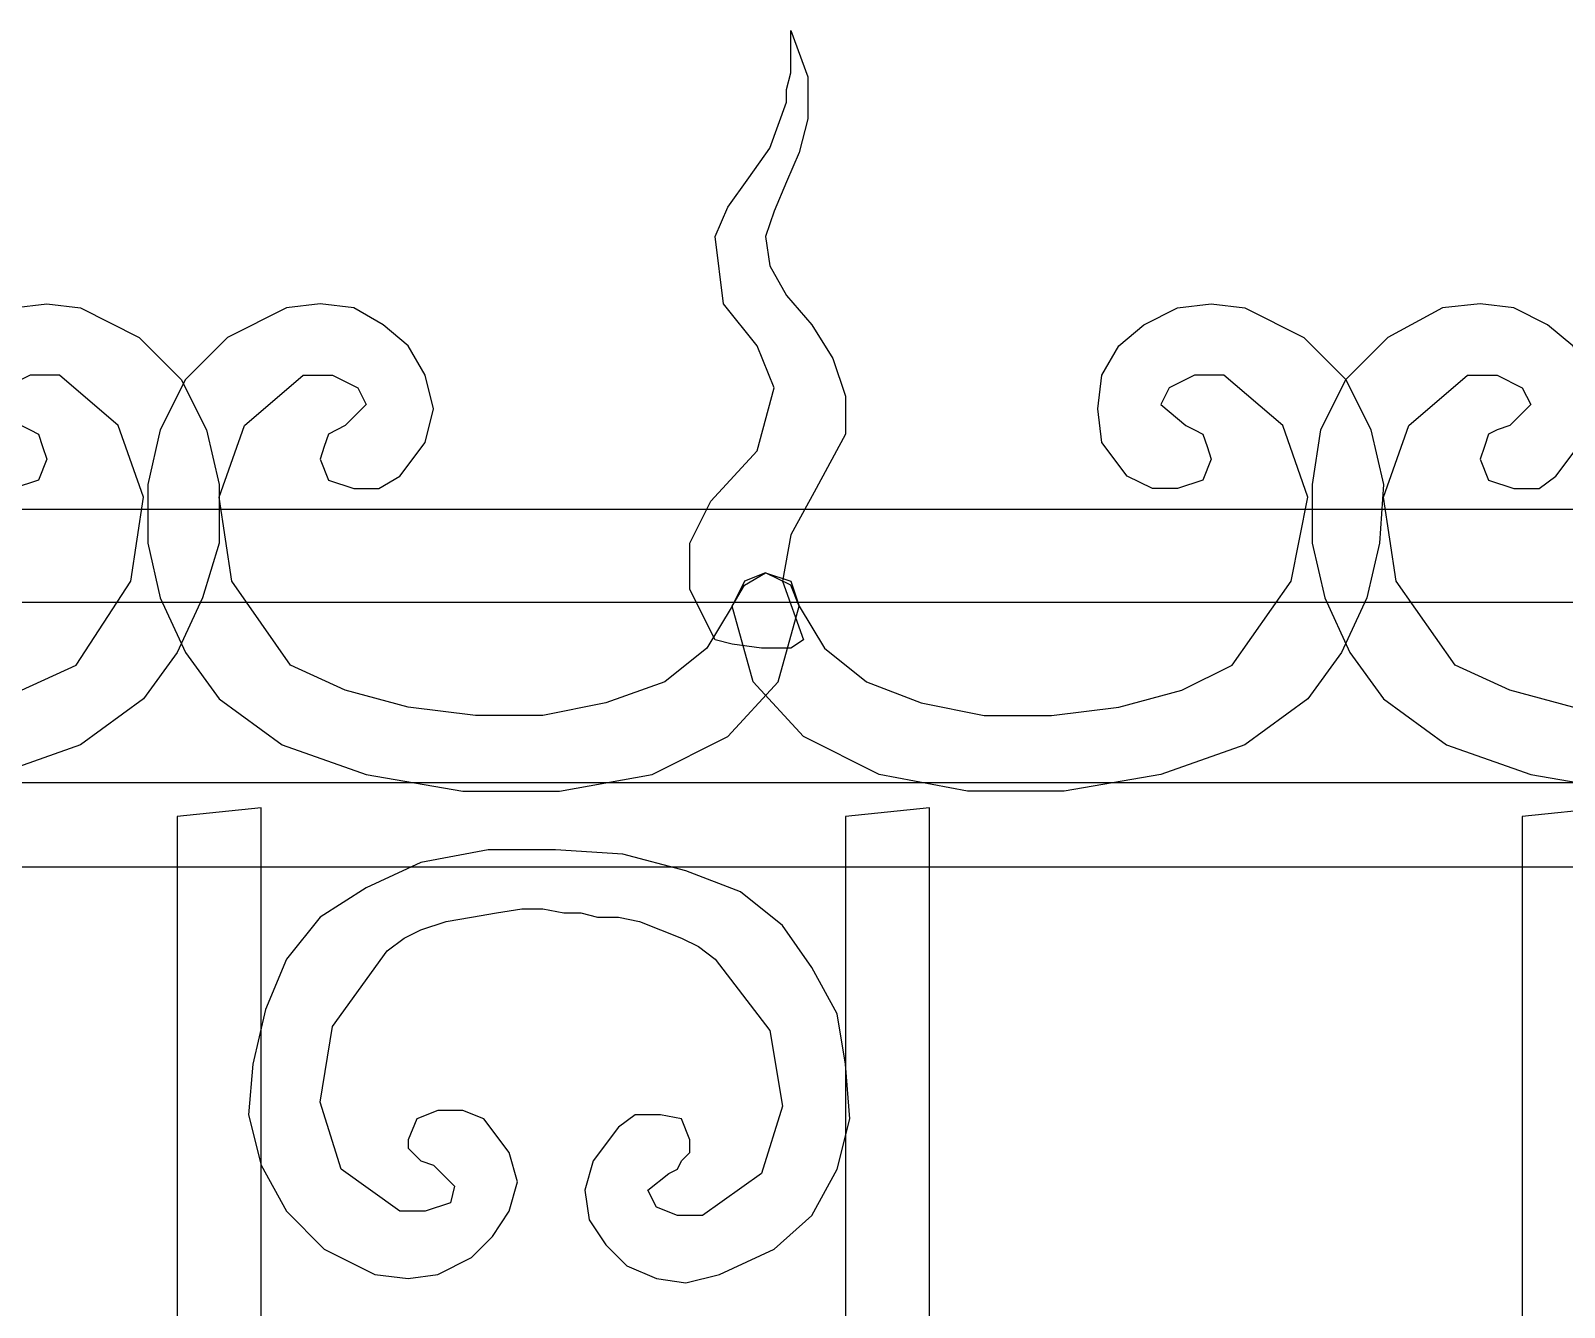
# Model space of a CAD drawing. Header units: centimetres. Extents: x -55 to 55, y -47 to 50.
# Drawn here: x -21.29 to 5.22, y 28.15 to 50.22 of the extents above; entities that cross this region are included whole.
import ezdxf

# ---------------------------------------------------------------- set-up
doc = ezdxf.new("R2010")
doc.units = ezdxf.units.CM
doc.header["$MEASUREMENT"] = 0
doc.layers.add('layer 1', color=7, linetype='Continuous')

msp = doc.modelspace()

# ---------------------------------------------------------------- linework, layer by layer
at = {"layer": 'layer 1', "color": 108}
for points, knots in [([(-7.20765, 43.25055), (-7.20765, 43.25055), (-7.20765, 43.9044), (-7.20765, 43.9044), (-7.20765, 43.9044), (-7.20765, 43.9044), (-7.4256, 44.55825), (-7.4256, 44.55825), (-7.4256, 44.55825), (-7.4256, 44.55825), (-7.78885, 45.13945), (-7.78885, 45.13945), (-7.78885, 45.13945), (-7.78885, 45.13945), (-8.22475, 45.648), (-8.22475, 45.648), (-8.22475, 45.648), (-8.22475, 45.648), (-8.51535, 46.15655), (-8.51535, 46.15655), (-8.51535, 46.15655), (-8.51535, 46.15655), (-8.588, 46.6651), (-8.588, 46.6651), (-8.588, 46.6651), (-8.588, 46.6651), (-8.4427, 47.101), (-8.4427, 47.101), (-8.4427, 47.101), (-8.4427, 47.101), (-8.22475, 47.60955), (-8.22475, 47.60955), (-8.22475, 47.60955), (-8.22475, 47.60955), (-8.0068, 48.1181), (-8.0068, 48.1181), (-8.0068, 48.1181), (-8.0068, 48.1181), (-7.8615, 48.6993), (-7.8615, 48.6993), (-7.8615, 48.6993), (-7.8615, 48.6993), (-7.8615, 49.4258), (-7.8615, 49.4258), (-7.8615, 49.4258), (-7.8615, 49.4258), (-8.1521, 50.22495), (-8.1521, 50.22495), (-8.1521, 50.22495), (-8.1521, 50.22495), (-8.1521, 49.8617), (-8.1521, 49.8617), (-8.1521, 49.8617), (-8.1521, 49.8617), (-8.1521, 49.49845), (-8.1521, 49.49845), (-8.1521, 49.49845), (-8.1521, 49.49845), (-8.22475, 49.20785), (-8.22475, 49.20785), (-8.22475, 49.20785), (-8.22475, 49.20785), (-8.22475, 48.9899), (-8.22475, 48.9899), (-8.22475, 48.9899), (-8.22475, 48.9899), (-8.51535, 48.19075), (-8.51535, 48.19075), (-8.51535, 48.19075), (-8.51535, 48.19075), (-8.8786, 47.6822), (-8.8786, 47.6822), (-8.8786, 47.6822), (-8.8786, 47.6822), (-9.24185, 47.17365), (-9.24185, 47.17365), (-9.24185, 47.17365), (-9.24185, 47.17365), (-9.4598, 46.6651), (-9.4598, 46.6651), (-9.4598, 46.6651), (-9.4598, 46.6651), (-9.3145, 45.5027), (-9.3145, 45.5027), (-9.3145, 45.5027), (-9.3145, 45.5027), (-8.7333, 44.7762), (-8.7333, 44.7762), (-8.7333, 44.7762), (-8.7333, 44.7762), (-8.4427, 44.0497), (-8.4427, 44.0497), (-8.4427, 44.0497), (-8.4427, 44.0497), (-8.7333, 42.95995), (-8.7333, 42.95995), (-8.7333, 42.95995), (-8.7333, 42.95995), (-9.53245, 42.08815), (-9.53245, 42.08815), (-9.53245, 42.08815), (-9.53245, 42.08815), (-9.8957, 41.36165), (-9.8957, 41.36165), (-9.8957, 41.36165), (-9.8957, 41.36165), (-9.8957, 40.5625), (-9.8957, 40.5625), (-9.8957, 40.5625), (-9.8957, 40.5625), (-9.4598, 39.6907), (-9.4598, 39.6907), (-9.4598, 39.6907), (-9.4598, 39.6907), (-9.1692, 39.61805), (-9.1692, 39.61805), (-9.1692, 39.61805), (-9.1692, 39.61805), (-8.66065, 39.5454), (-8.66065, 39.5454), (-8.66065, 39.5454), (-8.66065, 39.5454), (-8.1521, 39.5454), (-8.1521, 39.5454), (-8.1521, 39.5454), (-8.1521, 39.5454), (-7.93415, 39.6907), (-7.93415, 39.6907), (-7.93415, 39.6907), (-7.93415, 39.6907), (-8.2974, 40.7078), (-8.2974, 40.7078), (-8.2974, 40.7078), (-8.2974, 40.7078), (-8.1521, 41.50695), (-8.1521, 41.50695), (-8.1521, 41.50695), (-8.1521, 41.50695), (-7.7162, 42.3061), (-7.7162, 42.3061), (-7.7162, 42.3061), (-7.7162, 42.3061), (-7.20765, 43.25055), (-7.20765, 43.25055)], [0, 0, 0, 0, 0.02777778, 0.02777778, 0.02777778, 0.02777778, 0.05555556, 0.05555556, 0.05555556, 0.05555556, 0.08333333, 0.08333333, 0.08333333, 0.08333333, 0.11111111, 0.11111111, 0.11111111, 0.11111111, 0.13888889, 0.13888889, 0.13888889, 0.13888889, 0.16666667, 0.16666667, 0.16666667, 0.16666667, 0.19444444, 0.19444444, 0.19444444, 0.19444444, 0.22222222, 0.22222222, 0.22222222, 0.22222222, 0.25, 0.25, 0.25, 0.25, 0.27777778, 0.27777778, 0.27777778, 0.27777778, 0.30555556, 0.30555556, 0.30555556, 0.30555556, 0.33333333, 0.33333333, 0.33333333, 0.33333333, 0.36111111, 0.36111111, 0.36111111, 0.36111111, 0.38888889, 0.38888889, 0.38888889, 0.38888889, 0.41666667, 0.41666667, 0.41666667, 0.41666667, 0.44444444, 0.44444444, 0.44444444, 0.44444444, 0.47222222, 0.47222222, 0.47222222, 0.47222222, 0.5, 0.5, 0.5, 0.5, 0.52777778, 0.52777778, 0.52777778, 0.52777778, 0.55555556, 0.55555556, 0.55555556, 0.55555556, 0.58333333, 0.58333333, 0.58333333, 0.58333333, 0.61111111, 0.61111111, 0.61111111, 0.61111111, 0.63888889, 0.63888889, 0.63888889, 0.63888889, 0.66666667, 0.66666667, 0.66666667, 0.66666667, 0.69444444, 0.69444444, 0.69444444, 0.69444444, 0.72222222, 0.72222222, 0.72222222, 0.72222222, 0.75, 0.75, 0.75, 0.75, 0.77777778, 0.77777778, 0.77777778, 0.77777778, 0.80555556, 0.80555556, 0.80555556, 0.80555556, 0.83333333, 0.83333333, 0.83333333, 0.83333333, 0.86111111, 0.86111111, 0.86111111, 0.86111111, 0.88888889, 0.88888889, 0.88888889, 0.88888889, 0.91666667, 0.91666667, 0.91666667, 0.91666667, 0.94444444, 0.94444444, 0.94444444, 0.94444444, 0.97222222, 0.97222222, 0.97222222, 0.97222222, 1, 1, 1, 1]), ([(-21.44705, 43.39585), (-21.44705, 43.39585), (-21.88295, 43.7591), (-21.88295, 43.7591), (-21.88295, 43.7591), (-21.88295, 43.7591), (-21.73765, 44.0497), (-21.73765, 44.0497), (-21.73765, 44.0497), (-21.73765, 44.0497), (-21.30175, 44.26765), (-21.30175, 44.26765), (-21.30175, 44.26765), (-21.30175, 44.26765), (-20.7932, 44.26765), (-20.7932, 44.26765), (-20.7932, 44.26765), (-20.7932, 44.26765), (-19.7761, 43.39585), (-19.7761, 43.39585), (-19.7761, 43.39585), (-19.7761, 43.39585), (-19.3402, 42.1608), (-19.3402, 42.1608), (-19.3402, 42.1608), (-19.3402, 42.1608), (-19.55815, 40.7078), (-19.55815, 40.7078), (-19.55815, 40.7078), (-19.55815, 40.7078), (-20.5026, 39.2548), (-20.5026, 39.2548), (-20.5026, 39.2548), (-20.5026, 39.2548), (-21.44705, 38.8189), (-21.44705, 38.8189), (-21.44705, 38.8189), (-21.44705, 38.8189), (-22.46415, 38.5283), (-22.46415, 38.5283), (-22.46415, 38.5283), (-22.46415, 38.5283), (-23.62655, 38.383), (-23.62655, 38.383), (-23.62655, 38.383), (-23.62655, 38.383), (-24.78895, 38.383), (-24.78895, 38.383), (-24.78895, 38.383), (-24.78895, 38.383), (-25.8787, 38.60095), (-25.8787, 38.60095), (-25.8787, 38.60095), (-25.8787, 38.60095), (-26.82315, 38.9642), (-26.82315, 38.9642), (-26.82315, 38.9642), (-26.82315, 38.9642), (-27.54965, 39.5454), (-27.54965, 39.5454), (-27.54965, 39.5454), (-27.54965, 39.5454), (-27.98555, 40.2719), (-27.98555, 40.2719), (-27.98555, 40.2719), (-27.98555, 40.2719), (-28.2035, 40.7078), (-28.2035, 40.7078), (-28.2035, 40.7078), (-28.2035, 40.7078), (-28.56675, 40.8531), (-28.56675, 40.8531), (-28.56675, 40.8531), (-28.56675, 40.8531), (-29.00265, 40.63515), (-29.00265, 40.63515), (-29.00265, 40.63515), (-29.00265, 40.63515), (-29.2206, 40.2719), (-29.2206, 40.2719), (-29.2206, 40.2719), (-29.2206, 40.2719), (-28.85735, 38.9642), (-28.85735, 38.9642), (-28.85735, 38.9642), (-28.85735, 38.9642), (-27.98555, 38.01975), (-27.98555, 38.01975), (-27.98555, 38.01975), (-27.98555, 38.01975), (-26.67785, 37.3659), (-26.67785, 37.3659), (-26.67785, 37.3659), (-26.67785, 37.3659), (-25.1522, 37.0753), (-25.1522, 37.0753), (-25.1522, 37.0753), (-25.1522, 37.0753), (-23.48125, 37.0753), (-23.48125, 37.0753), (-23.48125, 37.0753), (-23.48125, 37.0753), (-21.88295, 37.3659), (-21.88295, 37.3659), (-21.88295, 37.3659), (-21.88295, 37.3659), (-20.42995, 37.87445), (-20.42995, 37.87445), (-20.42995, 37.87445), (-20.42995, 37.87445), (-19.3402, 38.6736), (-19.3402, 38.6736), (-19.3402, 38.6736), (-19.3402, 38.6736), (-18.759, 39.47275), (-18.759, 39.47275), (-18.759, 39.47275), (-18.759, 39.47275), (-18.3231, 40.4172), (-18.3231, 40.4172), (-18.3231, 40.4172), (-18.3231, 40.4172), (-18.0325, 41.36165), (-18.0325, 41.36165), (-18.0325, 41.36165), (-18.0325, 41.36165), (-18.0325, 42.37875), (-18.0325, 42.37875), (-18.0325, 42.37875), (-18.0325, 42.37875), (-18.25045, 43.3232), (-18.25045, 43.3232), (-18.25045, 43.3232), (-18.25045, 43.3232), (-18.68635, 44.195), (-18.68635, 44.195), (-18.68635, 44.195), (-18.68635, 44.195), (-19.41285, 44.9215), (-19.41285, 44.9215), (-19.41285, 44.9215), (-19.41285, 44.9215), (-20.42995, 45.43005), (-20.42995, 45.43005), (-20.42995, 45.43005), (-20.42995, 45.43005), (-21.01115, 45.5027), (-21.01115, 45.5027), (-21.01115, 45.5027), (-21.01115, 45.5027), (-21.59235, 45.43005), (-21.59235, 45.43005), (-21.59235, 45.43005), (-21.59235, 45.43005), (-22.17355, 45.13945), (-22.17355, 45.13945), (-22.17355, 45.13945), (-22.17355, 45.13945), (-22.60945, 44.7762), (-22.60945, 44.7762), (-22.60945, 44.7762), (-22.60945, 44.7762), (-22.90005, 44.26765), (-22.90005, 44.26765), (-22.90005, 44.26765), (-22.90005, 44.26765), (-22.9727, 43.68645), (-22.9727, 43.68645), (-22.9727, 43.68645), (-22.9727, 43.68645), (-22.8274, 43.10525), (-22.8274, 43.10525), (-22.8274, 43.10525), (-22.8274, 43.10525), (-22.3915, 42.52405), (-22.3915, 42.52405), (-22.3915, 42.52405), (-22.3915, 42.52405), (-22.02825, 42.3061), (-22.02825, 42.3061), (-22.02825, 42.3061), (-22.02825, 42.3061), (-21.59235, 42.3061), (-21.59235, 42.3061), (-21.59235, 42.3061), (-21.59235, 42.3061), (-21.15645, 42.4514), (-21.15645, 42.4514), (-21.15645, 42.4514), (-21.15645, 42.4514), (-21.01115, 42.81465), (-21.01115, 42.81465), (-21.01115, 42.81465), (-21.01115, 42.81465), (-21.0838, 43.0326), (-21.0838, 43.0326), (-21.0838, 43.0326), (-21.0838, 43.0326), (-21.15645, 43.25055), (-21.15645, 43.25055), (-21.15645, 43.25055), (-21.15645, 43.25055), (-21.30175, 43.3232), (-21.30175, 43.3232), (-21.30175, 43.3232), (-21.30175, 43.3232), (-21.44705, 43.39585), (-21.44705, 43.39585)], [0, 0, 0, 0, 0.01923077, 0.01923077, 0.01923077, 0.01923077, 0.03846154, 0.03846154, 0.03846154, 0.03846154, 0.05769231, 0.05769231, 0.05769231, 0.05769231, 0.07692308, 0.07692308, 0.07692308, 0.07692308, 0.09615385, 0.09615385, 0.09615385, 0.09615385, 0.11538462, 0.11538462, 0.11538462, 0.11538462, 0.13461538, 0.13461538, 0.13461538, 0.13461538, 0.15384615, 0.15384615, 0.15384615, 0.15384615, 0.17307692, 0.17307692, 0.17307692, 0.17307692, 0.19230769, 0.19230769, 0.19230769, 0.19230769, 0.21153846, 0.21153846, 0.21153846, 0.21153846, 0.23076923, 0.23076923, 0.23076923, 0.23076923, 0.25, 0.25, 0.25, 0.25, 0.26923077, 0.26923077, 0.26923077, 0.26923077, 0.28846154, 0.28846154, 0.28846154, 0.28846154, 0.30769231, 0.30769231, 0.30769231, 0.30769231, 0.32692308, 0.32692308, 0.32692308, 0.32692308, 0.34615385, 0.34615385, 0.34615385, 0.34615385, 0.36538462, 0.36538462, 0.36538462, 0.36538462, 0.38461538, 0.38461538, 0.38461538, 0.38461538, 0.40384615, 0.40384615, 0.40384615, 0.40384615, 0.42307692, 0.42307692, 0.42307692, 0.42307692, 0.44230769, 0.44230769, 0.44230769, 0.44230769, 0.46153846, 0.46153846, 0.46153846, 0.46153846, 0.48076923, 0.48076923, 0.48076923, 0.48076923, 0.5, 0.5, 0.5, 0.5, 0.51923077, 0.51923077, 0.51923077, 0.51923077, 0.53846154, 0.53846154, 0.53846154, 0.53846154, 0.55769231, 0.55769231, 0.55769231, 0.55769231, 0.57692308, 0.57692308, 0.57692308, 0.57692308, 0.59615385, 0.59615385, 0.59615385, 0.59615385, 0.61538462, 0.61538462, 0.61538462, 0.61538462, 0.63461538, 0.63461538, 0.63461538, 0.63461538, 0.65384615, 0.65384615, 0.65384615, 0.65384615, 0.67307692, 0.67307692, 0.67307692, 0.67307692, 0.69230769, 0.69230769, 0.69230769, 0.69230769, 0.71153846, 0.71153846, 0.71153846, 0.71153846, 0.73076923, 0.73076923, 0.73076923, 0.73076923, 0.75, 0.75, 0.75, 0.75, 0.76923077, 0.76923077, 0.76923077, 0.76923077, 0.78846154, 0.78846154, 0.78846154, 0.78846154, 0.80769231, 0.80769231, 0.80769231, 0.80769231, 0.82692308, 0.82692308, 0.82692308, 0.82692308, 0.84615385, 0.84615385, 0.84615385, 0.84615385, 0.86538462, 0.86538462, 0.86538462, 0.86538462, 0.88461538, 0.88461538, 0.88461538, 0.88461538, 0.90384615, 0.90384615, 0.90384615, 0.90384615, 0.92307692, 0.92307692, 0.92307692, 0.92307692, 0.94230769, 0.94230769, 0.94230769, 0.94230769, 0.96153846, 0.96153846, 0.96153846, 0.96153846, 0.98076923, 0.98076923, 0.98076923, 0.98076923, 1, 1, 1, 1]), ([(-15.853, 43.39585), (-15.853, 43.39585), (-15.48975, 43.7591), (-15.48975, 43.7591), (-15.48975, 43.7591), (-15.48975, 43.7591), (-15.63505, 44.0497), (-15.63505, 44.0497), (-15.63505, 44.0497), (-15.63505, 44.0497), (-16.07095, 44.26765), (-16.07095, 44.26765), (-16.07095, 44.26765), (-16.07095, 44.26765), (-16.5795, 44.26765), (-16.5795, 44.26765), (-16.5795, 44.26765), (-16.5795, 44.26765), (-17.5966, 43.39585), (-17.5966, 43.39585), (-17.5966, 43.39585), (-17.5966, 43.39585), (-18.0325, 42.1608), (-18.0325, 42.1608), (-18.0325, 42.1608), (-18.0325, 42.1608), (-17.81455, 40.7078), (-17.81455, 40.7078), (-17.81455, 40.7078), (-17.81455, 40.7078), (-16.79745, 39.2548), (-16.79745, 39.2548), (-16.79745, 39.2548), (-16.79745, 39.2548), (-15.853, 38.8189), (-15.853, 38.8189), (-15.853, 38.8189), (-15.853, 38.8189), (-14.76325, 38.5283), (-14.76325, 38.5283), (-14.76325, 38.5283), (-14.76325, 38.5283), (-13.60085, 38.383), (-13.60085, 38.383), (-13.60085, 38.383), (-13.60085, 38.383), (-12.43845, 38.383), (-12.43845, 38.383), (-12.43845, 38.383), (-12.43845, 38.383), (-11.3487, 38.60095), (-11.3487, 38.60095), (-11.3487, 38.60095), (-11.3487, 38.60095), (-10.3316, 38.9642), (-10.3316, 38.9642), (-10.3316, 38.9642), (-10.3316, 38.9642), (-9.6051, 39.5454), (-9.6051, 39.5454), (-9.6051, 39.5454), (-9.6051, 39.5454), (-9.1692, 40.2719), (-9.1692, 40.2719), (-9.1692, 40.2719), (-9.1692, 40.2719), (-8.95125, 40.7078), (-8.95125, 40.7078), (-8.95125, 40.7078), (-8.95125, 40.7078), (-8.588, 40.8531), (-8.588, 40.8531), (-8.588, 40.8531), (-8.588, 40.8531), (-8.1521, 40.63515), (-8.1521, 40.63515), (-8.1521, 40.63515), (-8.1521, 40.63515), (-8.0068, 40.2719), (-8.0068, 40.2719), (-8.0068, 40.2719), (-8.0068, 40.2719), (-8.37005, 38.9642), (-8.37005, 38.9642), (-8.37005, 38.9642), (-8.37005, 38.9642), (-9.24185, 38.01975), (-9.24185, 38.01975), (-9.24185, 38.01975), (-9.24185, 38.01975), (-10.54955, 37.3659), (-10.54955, 37.3659), (-10.54955, 37.3659), (-10.54955, 37.3659), (-12.14785, 37.0753), (-12.14785, 37.0753), (-12.14785, 37.0753), (-12.14785, 37.0753), (-13.8188, 37.0753), (-13.8188, 37.0753), (-13.8188, 37.0753), (-13.8188, 37.0753), (-15.48975, 37.3659), (-15.48975, 37.3659), (-15.48975, 37.3659), (-15.48975, 37.3659), (-16.94275, 37.87445), (-16.94275, 37.87445), (-16.94275, 37.87445), (-16.94275, 37.87445), (-18.0325, 38.6736), (-18.0325, 38.6736), (-18.0325, 38.6736), (-18.0325, 38.6736), (-18.6137, 39.47275), (-18.6137, 39.47275), (-18.6137, 39.47275), (-18.6137, 39.47275), (-19.0496, 40.4172), (-19.0496, 40.4172), (-19.0496, 40.4172), (-19.0496, 40.4172), (-19.26755, 41.36165), (-19.26755, 41.36165), (-19.26755, 41.36165), (-19.26755, 41.36165), (-19.26755, 42.37875), (-19.26755, 42.37875), (-19.26755, 42.37875), (-19.26755, 42.37875), (-19.0496, 43.3232), (-19.0496, 43.3232), (-19.0496, 43.3232), (-19.0496, 43.3232), (-18.6137, 44.195), (-18.6137, 44.195), (-18.6137, 44.195), (-18.6137, 44.195), (-17.8872, 44.9215), (-17.8872, 44.9215), (-17.8872, 44.9215), (-17.8872, 44.9215), (-16.8701, 45.43005), (-16.8701, 45.43005), (-16.8701, 45.43005), (-16.8701, 45.43005), (-16.2889, 45.5027), (-16.2889, 45.5027), (-16.2889, 45.5027), (-16.2889, 45.5027), (-15.7077, 45.43005), (-15.7077, 45.43005), (-15.7077, 45.43005), (-15.7077, 45.43005), (-15.19915, 45.13945), (-15.19915, 45.13945), (-15.19915, 45.13945), (-15.19915, 45.13945), (-14.76325, 44.7762), (-14.76325, 44.7762), (-14.76325, 44.7762), (-14.76325, 44.7762), (-14.47265, 44.26765), (-14.47265, 44.26765), (-14.47265, 44.26765), (-14.47265, 44.26765), (-14.32735, 43.68645), (-14.32735, 43.68645), (-14.32735, 43.68645), (-14.32735, 43.68645), (-14.47265, 43.10525), (-14.47265, 43.10525), (-14.47265, 43.10525), (-14.47265, 43.10525), (-14.90855, 42.52405), (-14.90855, 42.52405), (-14.90855, 42.52405), (-14.90855, 42.52405), (-15.2718, 42.3061), (-15.2718, 42.3061), (-15.2718, 42.3061), (-15.2718, 42.3061), (-15.7077, 42.3061), (-15.7077, 42.3061), (-15.7077, 42.3061), (-15.7077, 42.3061), (-16.1436, 42.4514), (-16.1436, 42.4514), (-16.1436, 42.4514), (-16.1436, 42.4514), (-16.2889, 42.81465), (-16.2889, 42.81465), (-16.2889, 42.81465), (-16.2889, 42.81465), (-16.21625, 43.0326), (-16.21625, 43.0326), (-16.21625, 43.0326), (-16.21625, 43.0326), (-16.1436, 43.25055), (-16.1436, 43.25055), (-16.1436, 43.25055), (-16.1436, 43.25055), (-15.9983, 43.3232), (-15.9983, 43.3232), (-15.9983, 43.3232), (-15.9983, 43.3232), (-15.853, 43.39585), (-15.853, 43.39585)], [0, 0, 0, 0, 0.01923077, 0.01923077, 0.01923077, 0.01923077, 0.03846154, 0.03846154, 0.03846154, 0.03846154, 0.05769231, 0.05769231, 0.05769231, 0.05769231, 0.07692308, 0.07692308, 0.07692308, 0.07692308, 0.09615385, 0.09615385, 0.09615385, 0.09615385, 0.11538462, 0.11538462, 0.11538462, 0.11538462, 0.13461538, 0.13461538, 0.13461538, 0.13461538, 0.15384615, 0.15384615, 0.15384615, 0.15384615, 0.17307692, 0.17307692, 0.17307692, 0.17307692, 0.19230769, 0.19230769, 0.19230769, 0.19230769, 0.21153846, 0.21153846, 0.21153846, 0.21153846, 0.23076923, 0.23076923, 0.23076923, 0.23076923, 0.25, 0.25, 0.25, 0.25, 0.26923077, 0.26923077, 0.26923077, 0.26923077, 0.28846154, 0.28846154, 0.28846154, 0.28846154, 0.30769231, 0.30769231, 0.30769231, 0.30769231, 0.32692308, 0.32692308, 0.32692308, 0.32692308, 0.34615385, 0.34615385, 0.34615385, 0.34615385, 0.36538462, 0.36538462, 0.36538462, 0.36538462, 0.38461538, 0.38461538, 0.38461538, 0.38461538, 0.40384615, 0.40384615, 0.40384615, 0.40384615, 0.42307692, 0.42307692, 0.42307692, 0.42307692, 0.44230769, 0.44230769, 0.44230769, 0.44230769, 0.46153846, 0.46153846, 0.46153846, 0.46153846, 0.48076923, 0.48076923, 0.48076923, 0.48076923, 0.5, 0.5, 0.5, 0.5, 0.51923077, 0.51923077, 0.51923077, 0.51923077, 0.53846154, 0.53846154, 0.53846154, 0.53846154, 0.55769231, 0.55769231, 0.55769231, 0.55769231, 0.57692308, 0.57692308, 0.57692308, 0.57692308, 0.59615385, 0.59615385, 0.59615385, 0.59615385, 0.61538462, 0.61538462, 0.61538462, 0.61538462, 0.63461538, 0.63461538, 0.63461538, 0.63461538, 0.65384615, 0.65384615, 0.65384615, 0.65384615, 0.67307692, 0.67307692, 0.67307692, 0.67307692, 0.69230769, 0.69230769, 0.69230769, 0.69230769, 0.71153846, 0.71153846, 0.71153846, 0.71153846, 0.73076923, 0.73076923, 0.73076923, 0.73076923, 0.75, 0.75, 0.75, 0.75, 0.76923077, 0.76923077, 0.76923077, 0.76923077, 0.78846154, 0.78846154, 0.78846154, 0.78846154, 0.80769231, 0.80769231, 0.80769231, 0.80769231, 0.82692308, 0.82692308, 0.82692308, 0.82692308, 0.84615385, 0.84615385, 0.84615385, 0.84615385, 0.86538462, 0.86538462, 0.86538462, 0.86538462, 0.88461538, 0.88461538, 0.88461538, 0.88461538, 0.90384615, 0.90384615, 0.90384615, 0.90384615, 0.92307692, 0.92307692, 0.92307692, 0.92307692, 0.94230769, 0.94230769, 0.94230769, 0.94230769, 0.96153846, 0.96153846, 0.96153846, 0.96153846, 0.98076923, 0.98076923, 0.98076923, 0.98076923, 1, 1, 1, 1]), ([(-1.32299, 43.39585), (-1.32299, 43.39585), (-1.75889, 43.7591), (-1.75889, 43.7591), (-1.75889, 43.7591), (-1.75889, 43.7591), (-1.61359, 44.0497), (-1.61359, 44.0497), (-1.61359, 44.0497), (-1.61359, 44.0497), (-1.17769, 44.26765), (-1.17769, 44.26765), (-1.17769, 44.26765), (-1.17769, 44.26765), (-0.66914, 44.26765), (-0.66914, 44.26765), (-0.66914, 44.26765), (-0.66914, 44.26765), (0.34796, 43.39585), (0.34796, 43.39585), (0.34796, 43.39585), (0.34796, 43.39585), (0.78386, 42.1608), (0.78386, 42.1608), (0.78386, 42.1608), (0.78386, 42.1608), (0.49326, 40.7078), (0.49326, 40.7078), (0.49326, 40.7078), (0.49326, 40.7078), (-0.52384, 39.2548), (-0.52384, 39.2548), (-0.52384, 39.2548), (-0.52384, 39.2548), (-1.39564, 38.8189), (-1.39564, 38.8189), (-1.39564, 38.8189), (-1.39564, 38.8189), (-2.48539, 38.5283), (-2.48539, 38.5283), (-2.48539, 38.5283), (-2.48539, 38.5283), (-3.64779, 38.383), (-3.64779, 38.383), (-3.64779, 38.383), (-3.64779, 38.383), (-4.81019, 38.383), (-4.81019, 38.383), (-4.81019, 38.383), (-4.81019, 38.383), (-5.89994, 38.60095), (-5.89994, 38.60095), (-5.89994, 38.60095), (-5.89994, 38.60095), (-6.8444, 38.9642), (-6.8444, 38.9642), (-6.8444, 38.9642), (-6.8444, 38.9642), (-7.5709, 39.5454), (-7.5709, 39.5454), (-7.5709, 39.5454), (-7.5709, 39.5454), (-8.0068, 40.2719), (-8.0068, 40.2719), (-8.0068, 40.2719), (-8.0068, 40.2719), (-8.1521, 40.7078), (-8.1521, 40.7078), (-8.1521, 40.7078), (-8.1521, 40.7078), (-8.588, 40.8531), (-8.588, 40.8531), (-8.588, 40.8531), (-8.588, 40.8531), (-8.95125, 40.63515), (-8.95125, 40.63515), (-8.95125, 40.63515), (-8.95125, 40.63515), (-9.1692, 40.2719), (-9.1692, 40.2719), (-9.1692, 40.2719), (-9.1692, 40.2719), (-8.80595, 38.9642), (-8.80595, 38.9642), (-8.80595, 38.9642), (-8.80595, 38.9642), (-7.93415, 38.01975), (-7.93415, 38.01975), (-7.93415, 38.01975), (-7.93415, 38.01975), (-6.62644, 37.3659), (-6.62644, 37.3659), (-6.62644, 37.3659), (-6.62644, 37.3659), (-5.10079, 37.0753), (-5.10079, 37.0753), (-5.10079, 37.0753), (-5.10079, 37.0753), (-3.42984, 37.0753), (-3.42984, 37.0753), (-3.42984, 37.0753), (-3.42984, 37.0753), (-1.75889, 37.3659), (-1.75889, 37.3659), (-1.75889, 37.3659), (-1.75889, 37.3659), (-0.30589, 37.87445), (-0.30589, 37.87445), (-0.30589, 37.87445), (-0.30589, 37.87445), (0.78386, 38.6736), (0.78386, 38.6736), (0.78386, 38.6736), (0.78386, 38.6736), (1.36506, 39.47275), (1.36506, 39.47275), (1.36506, 39.47275), (1.36506, 39.47275), (1.80096, 40.4172), (1.80096, 40.4172), (1.80096, 40.4172), (1.80096, 40.4172), (2.01891, 41.36165), (2.01891, 41.36165), (2.01891, 41.36165), (2.01891, 41.36165), (2.09156, 42.37875), (2.09156, 42.37875), (2.09156, 42.37875), (2.09156, 42.37875), (1.87361, 43.3232), (1.87361, 43.3232), (1.87361, 43.3232), (1.87361, 43.3232), (1.43771, 44.195), (1.43771, 44.195), (1.43771, 44.195), (1.43771, 44.195), (0.71121, 44.9215), (0.71121, 44.9215), (0.71121, 44.9215), (0.71121, 44.9215), (-0.30589, 45.43005), (-0.30589, 45.43005), (-0.30589, 45.43005), (-0.30589, 45.43005), (-0.88709, 45.5027), (-0.88709, 45.5027), (-0.88709, 45.5027), (-0.88709, 45.5027), (-1.46829, 45.43005), (-1.46829, 45.43005), (-1.46829, 45.43005), (-1.46829, 45.43005), (-2.04949, 45.13945), (-2.04949, 45.13945), (-2.04949, 45.13945), (-2.04949, 45.13945), (-2.48539, 44.7762), (-2.48539, 44.7762), (-2.48539, 44.7762), (-2.48539, 44.7762), (-2.77599, 44.26765), (-2.77599, 44.26765), (-2.77599, 44.26765), (-2.77599, 44.26765), (-2.84864, 43.68645), (-2.84864, 43.68645), (-2.84864, 43.68645), (-2.84864, 43.68645), (-2.77599, 43.10525), (-2.77599, 43.10525), (-2.77599, 43.10525), (-2.77599, 43.10525), (-2.34009, 42.52405), (-2.34009, 42.52405), (-2.34009, 42.52405), (-2.34009, 42.52405), (-1.90419, 42.3061), (-1.90419, 42.3061), (-1.90419, 42.3061), (-1.90419, 42.3061), (-1.46829, 42.3061), (-1.46829, 42.3061), (-1.46829, 42.3061), (-1.46829, 42.3061), (-1.03239, 42.4514), (-1.03239, 42.4514), (-1.03239, 42.4514), (-1.03239, 42.4514), (-0.88709, 42.81465), (-0.88709, 42.81465), (-0.88709, 42.81465), (-0.88709, 42.81465), (-0.95974, 43.0326), (-0.95974, 43.0326), (-0.95974, 43.0326), (-0.95974, 43.0326), (-1.03239, 43.25055), (-1.03239, 43.25055), (-1.03239, 43.25055), (-1.03239, 43.25055), (-1.17769, 43.3232), (-1.17769, 43.3232), (-1.17769, 43.3232), (-1.17769, 43.3232), (-1.32299, 43.39585), (-1.32299, 43.39585)], [0, 0, 0, 0, 0.01923077, 0.01923077, 0.01923077, 0.01923077, 0.03846154, 0.03846154, 0.03846154, 0.03846154, 0.05769231, 0.05769231, 0.05769231, 0.05769231, 0.07692308, 0.07692308, 0.07692308, 0.07692308, 0.09615385, 0.09615385, 0.09615385, 0.09615385, 0.11538462, 0.11538462, 0.11538462, 0.11538462, 0.13461538, 0.13461538, 0.13461538, 0.13461538, 0.15384615, 0.15384615, 0.15384615, 0.15384615, 0.17307692, 0.17307692, 0.17307692, 0.17307692, 0.19230769, 0.19230769, 0.19230769, 0.19230769, 0.21153846, 0.21153846, 0.21153846, 0.21153846, 0.23076923, 0.23076923, 0.23076923, 0.23076923, 0.25, 0.25, 0.25, 0.25, 0.26923077, 0.26923077, 0.26923077, 0.26923077, 0.28846154, 0.28846154, 0.28846154, 0.28846154, 0.30769231, 0.30769231, 0.30769231, 0.30769231, 0.32692308, 0.32692308, 0.32692308, 0.32692308, 0.34615385, 0.34615385, 0.34615385, 0.34615385, 0.36538462, 0.36538462, 0.36538462, 0.36538462, 0.38461538, 0.38461538, 0.38461538, 0.38461538, 0.40384615, 0.40384615, 0.40384615, 0.40384615, 0.42307692, 0.42307692, 0.42307692, 0.42307692, 0.44230769, 0.44230769, 0.44230769, 0.44230769, 0.46153846, 0.46153846, 0.46153846, 0.46153846, 0.48076923, 0.48076923, 0.48076923, 0.48076923, 0.5, 0.5, 0.5, 0.5, 0.51923077, 0.51923077, 0.51923077, 0.51923077, 0.53846154, 0.53846154, 0.53846154, 0.53846154, 0.55769231, 0.55769231, 0.55769231, 0.55769231, 0.57692308, 0.57692308, 0.57692308, 0.57692308, 0.59615385, 0.59615385, 0.59615385, 0.59615385, 0.61538462, 0.61538462, 0.61538462, 0.61538462, 0.63461538, 0.63461538, 0.63461538, 0.63461538, 0.65384615, 0.65384615, 0.65384615, 0.65384615, 0.67307692, 0.67307692, 0.67307692, 0.67307692, 0.69230769, 0.69230769, 0.69230769, 0.69230769, 0.71153846, 0.71153846, 0.71153846, 0.71153846, 0.73076923, 0.73076923, 0.73076923, 0.73076923, 0.75, 0.75, 0.75, 0.75, 0.76923077, 0.76923077, 0.76923077, 0.76923077, 0.78846154, 0.78846154, 0.78846154, 0.78846154, 0.80769231, 0.80769231, 0.80769231, 0.80769231, 0.82692308, 0.82692308, 0.82692308, 0.82692308, 0.84615385, 0.84615385, 0.84615385, 0.84615385, 0.86538462, 0.86538462, 0.86538462, 0.86538462, 0.88461538, 0.88461538, 0.88461538, 0.88461538, 0.90384615, 0.90384615, 0.90384615, 0.90384615, 0.92307692, 0.92307692, 0.92307692, 0.92307692, 0.94230769, 0.94230769, 0.94230769, 0.94230769, 0.96153846, 0.96153846, 0.96153846, 0.96153846, 0.98076923, 0.98076923, 0.98076923, 0.98076923, 1, 1, 1, 1]), ([(4.27106, 43.39585), (4.27106, 43.39585), (4.63431, 43.7591), (4.63431, 43.7591), (4.63431, 43.7591), (4.63431, 43.7591), (4.48901, 44.0497), (4.48901, 44.0497), (4.48901, 44.0497), (4.48901, 44.0497), (4.05311, 44.26765), (4.05311, 44.26765), (4.05311, 44.26765), (4.05311, 44.26765), (3.54456, 44.26765), (3.54456, 44.26765), (3.54456, 44.26765), (3.54456, 44.26765), (2.52746, 43.39585), (2.52746, 43.39585), (2.52746, 43.39585), (2.52746, 43.39585), (2.09156, 42.1608), (2.09156, 42.1608), (2.09156, 42.1608), (2.09156, 42.1608), (2.30951, 40.7078), (2.30951, 40.7078), (2.30951, 40.7078), (2.30951, 40.7078), (3.32661, 39.2548), (3.32661, 39.2548), (3.32661, 39.2548), (3.32661, 39.2548), (4.27106, 38.8189), (4.27106, 38.8189), (4.27106, 38.8189), (4.27106, 38.8189), (5.36081, 38.5283), (5.36081, 38.5283), (5.36081, 38.5283), (5.36081, 38.5283), (6.52321, 38.383), (6.52321, 38.383), (6.52321, 38.383), (6.52321, 38.383), (7.68561, 38.383), (7.68561, 38.383), (7.68561, 38.383), (7.68561, 38.383), (8.77536, 38.60095), (8.77536, 38.60095), (8.77536, 38.60095), (8.77536, 38.60095), (9.71981, 38.9642), (9.71981, 38.9642), (9.71981, 38.9642), (9.71981, 38.9642), (10.44631, 39.5454), (10.44631, 39.5454), (10.44631, 39.5454), (10.44631, 39.5454), (10.88221, 40.2719), (10.88221, 40.2719), (10.88221, 40.2719), (10.88221, 40.2719), (11.10016, 40.7078), (11.10016, 40.7078), (11.10016, 40.7078), (11.10016, 40.7078), (11.53606, 40.8531), (11.53606, 40.8531), (11.53606, 40.8531), (11.53606, 40.8531), (11.89931, 40.63515), (11.89931, 40.63515), (11.89931, 40.63515), (11.89931, 40.63515), (12.11726, 40.2719), (12.11726, 40.2719), (12.11726, 40.2719), (12.11726, 40.2719), (11.75401, 38.9642), (11.75401, 38.9642), (11.75401, 38.9642), (11.75401, 38.9642), (10.88221, 38.01975), (10.88221, 38.01975), (10.88221, 38.01975), (10.88221, 38.01975), (9.57451, 37.3659), (9.57451, 37.3659), (9.57451, 37.3659), (9.57451, 37.3659), (7.97621, 37.0753), (7.97621, 37.0753), (7.97621, 37.0753), (7.97621, 37.0753), (6.30526, 37.0753), (6.30526, 37.0753), (6.30526, 37.0753), (6.30526, 37.0753), (4.63431, 37.3659), (4.63431, 37.3659), (4.63431, 37.3659), (4.63431, 37.3659), (3.18131, 37.87445), (3.18131, 37.87445), (3.18131, 37.87445), (3.18131, 37.87445), (2.09156, 38.6736), (2.09156, 38.6736), (2.09156, 38.6736), (2.09156, 38.6736), (1.51036, 39.47275), (1.51036, 39.47275), (1.51036, 39.47275), (1.51036, 39.47275), (1.07446, 40.4172), (1.07446, 40.4172), (1.07446, 40.4172), (1.07446, 40.4172), (0.85651, 41.36165), (0.85651, 41.36165), (0.85651, 41.36165), (0.85651, 41.36165), (0.85651, 42.37875), (0.85651, 42.37875), (0.85651, 42.37875), (0.85651, 42.37875), (1.00181, 43.3232), (1.00181, 43.3232), (1.00181, 43.3232), (1.00181, 43.3232), (1.43771, 44.195), (1.43771, 44.195), (1.43771, 44.195), (1.43771, 44.195), (2.16421, 44.9215), (2.16421, 44.9215), (2.16421, 44.9215), (2.16421, 44.9215), (3.10866, 45.43005), (3.10866, 45.43005), (3.10866, 45.43005), (3.10866, 45.43005), (3.76251, 45.5027), (3.76251, 45.5027), (3.76251, 45.5027), (3.76251, 45.5027), (4.34371, 45.43005), (4.34371, 45.43005), (4.34371, 45.43005), (4.34371, 45.43005), (4.92491, 45.13945), (4.92491, 45.13945), (4.92491, 45.13945), (4.92491, 45.13945), (5.36081, 44.7762), (5.36081, 44.7762), (5.36081, 44.7762), (5.36081, 44.7762), (5.65141, 44.26765), (5.65141, 44.26765), (5.65141, 44.26765), (5.65141, 44.26765), (5.72406, 43.68645), (5.72406, 43.68645), (5.72406, 43.68645), (5.72406, 43.68645), (5.50611, 43.10525), (5.50611, 43.10525), (5.50611, 43.10525), (5.50611, 43.10525), (5.07021, 42.52405), (5.07021, 42.52405), (5.07021, 42.52405), (5.07021, 42.52405), (4.77961, 42.3061), (4.77961, 42.3061), (4.77961, 42.3061), (4.77961, 42.3061), (4.34371, 42.3061), (4.34371, 42.3061), (4.34371, 42.3061), (4.34371, 42.3061), (3.90781, 42.4514), (3.90781, 42.4514), (3.90781, 42.4514), (3.90781, 42.4514), (3.76251, 42.81465), (3.76251, 42.81465), (3.76251, 42.81465), (3.76251, 42.81465), (3.83516, 43.0326), (3.83516, 43.0326), (3.83516, 43.0326), (3.83516, 43.0326), (3.90781, 43.25055), (3.90781, 43.25055), (3.90781, 43.25055), (3.90781, 43.25055), (4.05311, 43.3232), (4.05311, 43.3232), (4.05311, 43.3232), (4.05311, 43.3232), (4.27106, 43.39585), (4.27106, 43.39585)], [0, 0, 0, 0, 0.01923077, 0.01923077, 0.01923077, 0.01923077, 0.03846154, 0.03846154, 0.03846154, 0.03846154, 0.05769231, 0.05769231, 0.05769231, 0.05769231, 0.07692308, 0.07692308, 0.07692308, 0.07692308, 0.09615385, 0.09615385, 0.09615385, 0.09615385, 0.11538462, 0.11538462, 0.11538462, 0.11538462, 0.13461538, 0.13461538, 0.13461538, 0.13461538, 0.15384615, 0.15384615, 0.15384615, 0.15384615, 0.17307692, 0.17307692, 0.17307692, 0.17307692, 0.19230769, 0.19230769, 0.19230769, 0.19230769, 0.21153846, 0.21153846, 0.21153846, 0.21153846, 0.23076923, 0.23076923, 0.23076923, 0.23076923, 0.25, 0.25, 0.25, 0.25, 0.26923077, 0.26923077, 0.26923077, 0.26923077, 0.28846154, 0.28846154, 0.28846154, 0.28846154, 0.30769231, 0.30769231, 0.30769231, 0.30769231, 0.32692308, 0.32692308, 0.32692308, 0.32692308, 0.34615385, 0.34615385, 0.34615385, 0.34615385, 0.36538462, 0.36538462, 0.36538462, 0.36538462, 0.38461538, 0.38461538, 0.38461538, 0.38461538, 0.40384615, 0.40384615, 0.40384615, 0.40384615, 0.42307692, 0.42307692, 0.42307692, 0.42307692, 0.44230769, 0.44230769, 0.44230769, 0.44230769, 0.46153846, 0.46153846, 0.46153846, 0.46153846, 0.48076923, 0.48076923, 0.48076923, 0.48076923, 0.5, 0.5, 0.5, 0.5, 0.51923077, 0.51923077, 0.51923077, 0.51923077, 0.53846154, 0.53846154, 0.53846154, 0.53846154, 0.55769231, 0.55769231, 0.55769231, 0.55769231, 0.57692308, 0.57692308, 0.57692308, 0.57692308, 0.59615385, 0.59615385, 0.59615385, 0.59615385, 0.61538462, 0.61538462, 0.61538462, 0.61538462, 0.63461538, 0.63461538, 0.63461538, 0.63461538, 0.65384615, 0.65384615, 0.65384615, 0.65384615, 0.67307692, 0.67307692, 0.67307692, 0.67307692, 0.69230769, 0.69230769, 0.69230769, 0.69230769, 0.71153846, 0.71153846, 0.71153846, 0.71153846, 0.73076923, 0.73076923, 0.73076923, 0.73076923, 0.75, 0.75, 0.75, 0.75, 0.76923077, 0.76923077, 0.76923077, 0.76923077, 0.78846154, 0.78846154, 0.78846154, 0.78846154, 0.80769231, 0.80769231, 0.80769231, 0.80769231, 0.82692308, 0.82692308, 0.82692308, 0.82692308, 0.84615385, 0.84615385, 0.84615385, 0.84615385, 0.86538462, 0.86538462, 0.86538462, 0.86538462, 0.88461538, 0.88461538, 0.88461538, 0.88461538, 0.90384615, 0.90384615, 0.90384615, 0.90384615, 0.92307692, 0.92307692, 0.92307692, 0.92307692, 0.94230769, 0.94230769, 0.94230769, 0.94230769, 0.96153846, 0.96153846, 0.96153846, 0.96153846, 0.98076923, 0.98076923, 0.98076923, 0.98076923, 1, 1, 1, 1]), ([(-49.34466, 41.94285), (-49.34466, 41.94285), (48.51492, 41.94285), (48.51492, 41.94285), (48.51492, 41.94285), (48.51492, 41.94285), (48.51492, 40.34455), (48.51492, 40.34455), (48.51492, 40.34455), (48.51492, 40.34455), (-49.34466, 40.34455), (-49.34466, 40.34455), (-49.34466, 40.34455), (-49.34466, 40.34455), (-49.34466, 41.94285), (-49.34466, 41.94285)], [0, 0, 0, 0, 0.25, 0.25, 0.25, 0.25, 0.5, 0.5, 0.5, 0.5, 0.75, 0.75, 0.75, 0.75, 1, 1, 1, 1]), ([(-49.34466, 37.2206), (-49.34466, 37.2206), (48.51492, 37.2206), (48.51492, 37.2206), (48.51492, 37.2206), (48.51492, 37.2206), (48.51492, 35.7676), (48.51492, 35.7676), (48.51492, 35.7676), (48.51492, 35.7676), (-49.34466, 35.7676), (-49.34466, 35.7676), (-49.34466, 35.7676), (-49.34466, 35.7676), (-49.34466, 37.2206), (-49.34466, 37.2206)], [0, 0, 0, 0, 0.25, 0.25, 0.25, 0.25, 0.5, 0.5, 0.5, 0.5, 0.75, 0.75, 0.75, 0.75, 1, 1, 1, 1]), ([(-18.759, -43.49358), (-18.759, -43.49358), (-18.759, 36.6394), (-18.759, 36.6394), (-18.759, 36.6394), (-18.759, 36.6394), (-17.306, 36.7847), (-17.306, 36.7847), (-17.306, 36.7847), (-17.306, 36.7847), (-17.306, -43.34828), (-17.306, -43.34828), (-17.306, -43.34828), (-17.306, -43.34828), (-18.759, -43.49358), (-18.759, -43.49358)], [0, 0, 0, 0, 0.25, 0.25, 0.25, 0.25, 0.5, 0.5, 0.5, 0.5, 0.75, 0.75, 0.75, 0.75, 1, 1, 1, 1]), ([(-7.20765, -43.49358), (-7.20765, -43.49358), (-7.20765, 36.6394), (-7.20765, 36.6394), (-7.20765, 36.6394), (-7.20765, 36.6394), (-5.75464, 36.7847), (-5.75464, 36.7847), (-5.75464, 36.7847), (-5.75464, 36.7847), (-5.75464, -43.34828), (-5.75464, -43.34828), (-5.75464, -43.34828), (-5.75464, -43.34828), (-7.20765, -43.49358), (-7.20765, -43.49358)], [0, 0, 0, 0, 0.25, 0.25, 0.25, 0.25, 0.5, 0.5, 0.5, 0.5, 0.75, 0.75, 0.75, 0.75, 1, 1, 1, 1]), ([(4.48901, -43.49358), (4.48901, -43.49358), (4.48901, 36.6394), (4.48901, 36.6394), (4.48901, 36.6394), (4.48901, 36.6394), (5.94201, 36.7847), (5.94201, 36.7847), (5.94201, 36.7847), (5.94201, 36.7847), (5.94201, -43.34828), (5.94201, -43.34828), (5.94201, -43.34828), (5.94201, -43.34828), (4.48901, -43.49358), (4.48901, -43.49358)], [0, 0, 0, 0, 0.25, 0.25, 0.25, 0.25, 0.5, 0.5, 0.5, 0.5, 0.75, 0.75, 0.75, 0.75, 1, 1, 1, 1]), ([(-8.2974, 34.7505), (-8.2974, 34.7505), (-7.78885, 34.024), (-7.78885, 34.024), (-7.78885, 34.024), (-7.78885, 34.024), (-7.35295, 33.22485), (-7.35295, 33.22485), (-7.35295, 33.22485), (-7.35295, 33.22485), (-7.20765, 32.35305), (-7.20765, 32.35305), (-7.20765, 32.35305), (-7.20765, 32.35305), (-7.135, 31.4086), (-7.135, 31.4086), (-7.135, 31.4086), (-7.135, 31.4086), (-7.35295, 30.5368), (-7.35295, 30.5368), (-7.35295, 30.5368), (-7.35295, 30.5368), (-7.78885, 29.73765), (-7.78885, 29.73765), (-7.78885, 29.73765), (-7.78885, 29.73765), (-8.4427, 29.15645), (-8.4427, 29.15645), (-8.4427, 29.15645), (-8.4427, 29.15645), (-9.38715, 28.72055), (-9.38715, 28.72055), (-9.38715, 28.72055), (-9.38715, 28.72055), (-9.96835, 28.57525), (-9.96835, 28.57525), (-9.96835, 28.57525), (-9.96835, 28.57525), (-10.4769, 28.6479), (-10.4769, 28.6479), (-10.4769, 28.6479), (-10.4769, 28.6479), (-10.98545, 28.86585), (-10.98545, 28.86585), (-10.98545, 28.86585), (-10.98545, 28.86585), (-11.3487, 29.2291), (-11.3487, 29.2291), (-11.3487, 29.2291), (-11.3487, 29.2291), (-11.6393, 29.665), (-11.6393, 29.665), (-11.6393, 29.665), (-11.6393, 29.665), (-11.71195, 30.17355), (-11.71195, 30.17355), (-11.71195, 30.17355), (-11.71195, 30.17355), (-11.56665, 30.6821), (-11.56665, 30.6821), (-11.56665, 30.6821), (-11.56665, 30.6821), (-11.13075, 31.2633), (-11.13075, 31.2633), (-11.13075, 31.2633), (-11.13075, 31.2633), (-10.84015, 31.48125), (-10.84015, 31.48125), (-10.84015, 31.48125), (-10.84015, 31.48125), (-10.40425, 31.48125), (-10.40425, 31.48125), (-10.40425, 31.48125), (-10.40425, 31.48125), (-10.041, 31.4086), (-10.041, 31.4086), (-10.041, 31.4086), (-10.041, 31.4086), (-9.8957, 31.04535), (-9.8957, 31.04535), (-9.8957, 31.04535), (-9.8957, 31.04535), (-9.8957, 30.8274), (-9.8957, 30.8274), (-9.8957, 30.8274), (-9.8957, 30.8274), (-10.041, 30.6821), (-10.041, 30.6821), (-10.041, 30.6821), (-10.041, 30.6821), (-10.11365, 30.5368), (-10.11365, 30.5368), (-10.11365, 30.5368), (-10.11365, 30.5368), (-10.25895, 30.46415), (-10.25895, 30.46415), (-10.25895, 30.46415), (-10.25895, 30.46415), (-10.6222, 30.17355), (-10.6222, 30.17355), (-10.6222, 30.17355), (-10.6222, 30.17355), (-10.4769, 29.88295), (-10.4769, 29.88295), (-10.4769, 29.88295), (-10.4769, 29.88295), (-10.11365, 29.73765), (-10.11365, 29.73765), (-10.11365, 29.73765), (-10.11365, 29.73765), (-9.67775, 29.73765), (-9.67775, 29.73765), (-9.67775, 29.73765), (-9.67775, 29.73765), (-8.66065, 30.46415), (-8.66065, 30.46415), (-8.66065, 30.46415), (-8.66065, 30.46415), (-8.2974, 31.62655), (-8.2974, 31.62655), (-8.2974, 31.62655), (-8.2974, 31.62655), (-8.51535, 32.93425), (-8.51535, 32.93425), (-8.51535, 32.93425), (-8.51535, 32.93425), (-9.4598, 34.1693), (-9.4598, 34.1693), (-9.4598, 34.1693), (-9.4598, 34.1693), (-9.7504, 34.38725), (-9.7504, 34.38725), (-9.7504, 34.38725), (-9.7504, 34.38725), (-10.041, 34.53255), (-10.041, 34.53255), (-10.041, 34.53255), (-10.041, 34.53255), (-10.40425, 34.67785), (-10.40425, 34.67785), (-10.40425, 34.67785), (-10.40425, 34.67785), (-10.7675, 34.82315), (-10.7675, 34.82315), (-10.7675, 34.82315), (-10.7675, 34.82315), (-11.13075, 34.8958), (-11.13075, 34.8958), (-11.13075, 34.8958), (-11.13075, 34.8958), (-11.494, 34.8958), (-11.494, 34.8958), (-11.494, 34.8958), (-11.494, 34.8958), (-11.7846, 34.96845), (-11.7846, 34.96845), (-11.7846, 34.96845), (-11.7846, 34.96845), (-12.0752, 34.96845), (-12.0752, 34.96845), (-12.0752, 34.96845), (-12.0752, 34.96845), (-12.0752, 34.96845), (-12.0752, 34.96845), (-12.0752, 34.96845), (-12.0752, 34.96845), (-12.0752, 34.96845), (-12.0752, 34.96845), (-12.0752, 34.96845), (-12.0752, 34.96845), (-12.0752, 34.96845), (-12.0752, 34.96845), (-12.0752, 34.96845), (-12.0752, 34.96845), (-12.0752, 34.96845), (-12.0752, 34.96845), (-12.0752, 34.96845), (-12.0752, 34.96845), (-12.43845, 35.0411), (-12.43845, 35.0411), (-12.43845, 35.0411), (-12.43845, 35.0411), (-12.8017, 35.0411), (-12.8017, 35.0411), (-12.8017, 35.0411), (-12.8017, 35.0411), (-13.2376, 34.96845), (-13.2376, 34.96845), (-13.2376, 34.96845), (-13.2376, 34.96845), (-13.6735, 34.8958), (-13.6735, 34.8958), (-13.6735, 34.8958), (-13.6735, 34.8958), (-14.1094, 34.82315), (-14.1094, 34.82315), (-14.1094, 34.82315), (-14.1094, 34.82315), (-14.5453, 34.67785), (-14.5453, 34.67785), (-14.5453, 34.67785), (-14.5453, 34.67785), (-14.8359, 34.53255), (-14.8359, 34.53255), (-14.8359, 34.53255), (-14.8359, 34.53255), (-15.1265, 34.3146), (-15.1265, 34.3146), (-15.1265, 34.3146), (-15.1265, 34.3146), (-16.07095, 33.0069), (-16.07095, 33.0069), (-16.07095, 33.0069), (-16.07095, 33.0069), (-16.2889, 31.6992), (-16.2889, 31.6992), (-16.2889, 31.6992), (-16.2889, 31.6992), (-15.92565, 30.5368), (-15.92565, 30.5368), (-15.92565, 30.5368), (-15.92565, 30.5368), (-14.90855, 29.8103), (-14.90855, 29.8103), (-14.90855, 29.8103), (-14.90855, 29.8103), (-14.47265, 29.8103), (-14.47265, 29.8103), (-14.47265, 29.8103), (-14.47265, 29.8103), (-14.03675, 29.9556), (-14.03675, 29.9556), (-14.03675, 29.9556), (-14.03675, 29.9556), (-13.9641, 30.2462), (-13.9641, 30.2462), (-13.9641, 30.2462), (-13.9641, 30.2462), (-14.32735, 30.60945), (-14.32735, 30.60945), (-14.32735, 30.60945), (-14.32735, 30.60945), (-14.5453, 30.6821), (-14.5453, 30.6821), (-14.5453, 30.6821), (-14.5453, 30.6821), (-14.61795, 30.75475), (-14.61795, 30.75475), (-14.61795, 30.75475), (-14.61795, 30.75475), (-14.76325, 30.90005), (-14.76325, 30.90005), (-14.76325, 30.90005), (-14.76325, 30.90005), (-14.76325, 31.04535), (-14.76325, 31.04535), (-14.76325, 31.04535), (-14.76325, 31.04535), (-14.61795, 31.4086), (-14.61795, 31.4086), (-14.61795, 31.4086), (-14.61795, 31.4086), (-14.2547, 31.5539), (-14.2547, 31.5539), (-14.2547, 31.5539), (-14.2547, 31.5539), (-13.8188, 31.5539), (-13.8188, 31.5539), (-13.8188, 31.5539), (-13.8188, 31.5539), (-13.45555, 31.4086), (-13.45555, 31.4086), (-13.45555, 31.4086), (-13.45555, 31.4086), (-13.01965, 30.8274), (-13.01965, 30.8274), (-13.01965, 30.8274), (-13.01965, 30.8274), (-12.87435, 30.31885), (-12.87435, 30.31885), (-12.87435, 30.31885), (-12.87435, 30.31885), (-13.01965, 29.8103), (-13.01965, 29.8103), (-13.01965, 29.8103), (-13.01965, 29.8103), (-13.31025, 29.3744), (-13.31025, 29.3744), (-13.31025, 29.3744), (-13.31025, 29.3744), (-13.6735, 29.01115), (-13.6735, 29.01115), (-13.6735, 29.01115), (-13.6735, 29.01115), (-14.2547, 28.72055), (-14.2547, 28.72055), (-14.2547, 28.72055), (-14.2547, 28.72055), (-14.76325, 28.6479), (-14.76325, 28.6479), (-14.76325, 28.6479), (-14.76325, 28.6479), (-15.34445, 28.72055), (-15.34445, 28.72055), (-15.34445, 28.72055), (-15.34445, 28.72055), (-16.21625, 29.15645), (-16.21625, 29.15645), (-16.21625, 29.15645), (-16.21625, 29.15645), (-16.8701, 29.8103), (-16.8701, 29.8103), (-16.8701, 29.8103), (-16.8701, 29.8103), (-17.306, 30.60945), (-17.306, 30.60945), (-17.306, 30.60945), (-17.306, 30.60945), (-17.52395, 31.48125), (-17.52395, 31.48125), (-17.52395, 31.48125), (-17.52395, 31.48125), (-17.4513, 32.35305), (-17.4513, 32.35305), (-17.4513, 32.35305), (-17.4513, 32.35305), (-17.23335, 33.2975), (-17.23335, 33.2975), (-17.23335, 33.2975), (-17.23335, 33.2975), (-16.8701, 34.1693), (-16.8701, 34.1693), (-16.8701, 34.1693), (-16.8701, 34.1693), (-16.2889, 34.8958), (-16.2889, 34.8958), (-16.2889, 34.8958), (-16.2889, 34.8958), (-15.48975, 35.40435), (-15.48975, 35.40435), (-15.48975, 35.40435), (-15.48975, 35.40435), (-14.5453, 35.84025), (-14.5453, 35.84025), (-14.5453, 35.84025), (-14.5453, 35.84025), (-13.3829, 36.0582), (-13.3829, 36.0582), (-13.3829, 36.0582), (-13.3829, 36.0582), (-12.2205, 36.0582), (-12.2205, 36.0582), (-12.2205, 36.0582), (-12.2205, 36.0582), (-11.0581, 35.98555), (-11.0581, 35.98555), (-11.0581, 35.98555), (-11.0581, 35.98555), (-9.96835, 35.69495), (-9.96835, 35.69495), (-9.96835, 35.69495), (-9.96835, 35.69495), (-9.0239, 35.3317), (-9.0239, 35.3317), (-9.0239, 35.3317), (-9.0239, 35.3317), (-8.2974, 34.7505), (-8.2974, 34.7505)], [0, 0, 0, 0, 0.01086957, 0.01086957, 0.01086957, 0.01086957, 0.02173913, 0.02173913, 0.02173913, 0.02173913, 0.0326087, 0.0326087, 0.0326087, 0.0326087, 0.04347826, 0.04347826, 0.04347826, 0.04347826, 0.05434783, 0.05434783, 0.05434783, 0.05434783, 0.06521739, 0.06521739, 0.06521739, 0.06521739, 0.07608696, 0.07608696, 0.07608696, 0.07608696, 0.08695652, 0.08695652, 0.08695652, 0.08695652, 0.09782609, 0.09782609, 0.09782609, 0.09782609, 0.10869565, 0.10869565, 0.10869565, 0.10869565, 0.11956522, 0.11956522, 0.11956522, 0.11956522, 0.13043478, 0.13043478, 0.13043478, 0.13043478, 0.14130435, 0.14130435, 0.14130435, 0.14130435, 0.15217391, 0.15217391, 0.15217391, 0.15217391, 0.16304348, 0.16304348, 0.16304348, 0.16304348, 0.17391304, 0.17391304, 0.17391304, 0.17391304, 0.18478261, 0.18478261, 0.18478261, 0.18478261, 0.19565217, 0.19565217, 0.19565217, 0.19565217, 0.20652174, 0.20652174, 0.20652174, 0.20652174, 0.2173913, 0.2173913, 0.2173913, 0.2173913, 0.22826087, 0.22826087, 0.22826087, 0.22826087, 0.23913043, 0.23913043, 0.23913043, 0.23913043, 0.25, 0.25, 0.25, 0.25, 0.26086957, 0.26086957, 0.26086957, 0.26086957, 0.27173913, 0.27173913, 0.27173913, 0.27173913, 0.2826087, 0.2826087, 0.2826087, 0.2826087, 0.29347826, 0.29347826, 0.29347826, 0.29347826, 0.30434783, 0.30434783, 0.30434783, 0.30434783, 0.31521739, 0.31521739, 0.31521739, 0.31521739, 0.32608696, 0.32608696, 0.32608696, 0.32608696, 0.33695652, 0.33695652, 0.33695652, 0.33695652, 0.34782609, 0.34782609, 0.34782609, 0.34782609, 0.35869565, 0.35869565, 0.35869565, 0.35869565, 0.36956522, 0.36956522, 0.36956522, 0.36956522, 0.38043478, 0.38043478, 0.38043478, 0.38043478, 0.39130435, 0.39130435, 0.39130435, 0.39130435, 0.40217391, 0.40217391, 0.40217391, 0.40217391, 0.41304348, 0.41304348, 0.41304348, 0.41304348, 0.42391304, 0.42391304, 0.42391304, 0.42391304, 0.43478261, 0.43478261, 0.43478261, 0.43478261, 0.44565217, 0.44565217, 0.44565217, 0.44565217, 0.45652174, 0.45652174, 0.45652174, 0.45652174, 0.4673913, 0.4673913, 0.4673913, 0.4673913, 0.47826087, 0.47826087, 0.47826087, 0.47826087, 0.48913043, 0.48913043, 0.48913043, 0.48913043, 0.5, 0.5, 0.5, 0.5, 0.51086957, 0.51086957, 0.51086957, 0.51086957, 0.52173913, 0.52173913, 0.52173913, 0.52173913, 0.5326087, 0.5326087, 0.5326087, 0.5326087, 0.54347826, 0.54347826, 0.54347826, 0.54347826, 0.55434783, 0.55434783, 0.55434783, 0.55434783, 0.56521739, 0.56521739, 0.56521739, 0.56521739, 0.57608696, 0.57608696, 0.57608696, 0.57608696, 0.58695652, 0.58695652, 0.58695652, 0.58695652, 0.59782609, 0.59782609, 0.59782609, 0.59782609, 0.60869565, 0.60869565, 0.60869565, 0.60869565, 0.61956522, 0.61956522, 0.61956522, 0.61956522, 0.63043478, 0.63043478, 0.63043478, 0.63043478, 0.64130435, 0.64130435, 0.64130435, 0.64130435, 0.65217391, 0.65217391, 0.65217391, 0.65217391, 0.66304348, 0.66304348, 0.66304348, 0.66304348, 0.67391304, 0.67391304, 0.67391304, 0.67391304, 0.68478261, 0.68478261, 0.68478261, 0.68478261, 0.69565217, 0.69565217, 0.69565217, 0.69565217, 0.70652174, 0.70652174, 0.70652174, 0.70652174, 0.7173913, 0.7173913, 0.7173913, 0.7173913, 0.72826087, 0.72826087, 0.72826087, 0.72826087, 0.73913043, 0.73913043, 0.73913043, 0.73913043, 0.75, 0.75, 0.75, 0.75, 0.76086957, 0.76086957, 0.76086957, 0.76086957, 0.77173913, 0.77173913, 0.77173913, 0.77173913, 0.7826087, 0.7826087, 0.7826087, 0.7826087, 0.79347826, 0.79347826, 0.79347826, 0.79347826, 0.80434783, 0.80434783, 0.80434783, 0.80434783, 0.81521739, 0.81521739, 0.81521739, 0.81521739, 0.82608696, 0.82608696, 0.82608696, 0.82608696, 0.83695652, 0.83695652, 0.83695652, 0.83695652, 0.84782609, 0.84782609, 0.84782609, 0.84782609, 0.85869565, 0.85869565, 0.85869565, 0.85869565, 0.86956522, 0.86956522, 0.86956522, 0.86956522, 0.88043478, 0.88043478, 0.88043478, 0.88043478, 0.89130435, 0.89130435, 0.89130435, 0.89130435, 0.90217391, 0.90217391, 0.90217391, 0.90217391, 0.91304348, 0.91304348, 0.91304348, 0.91304348, 0.92391304, 0.92391304, 0.92391304, 0.92391304, 0.93478261, 0.93478261, 0.93478261, 0.93478261, 0.94565217, 0.94565217, 0.94565217, 0.94565217, 0.95652174, 0.95652174, 0.95652174, 0.95652174, 0.9673913, 0.9673913, 0.9673913, 0.9673913, 0.97826087, 0.97826087, 0.97826087, 0.97826087, 0.98913043, 0.98913043, 0.98913043, 0.98913043, 1, 1, 1, 1])]:
    msp.add_open_spline(points, degree=3, knots=knots, dxfattribs=at)

doc.saveas('drawing.dxf')
